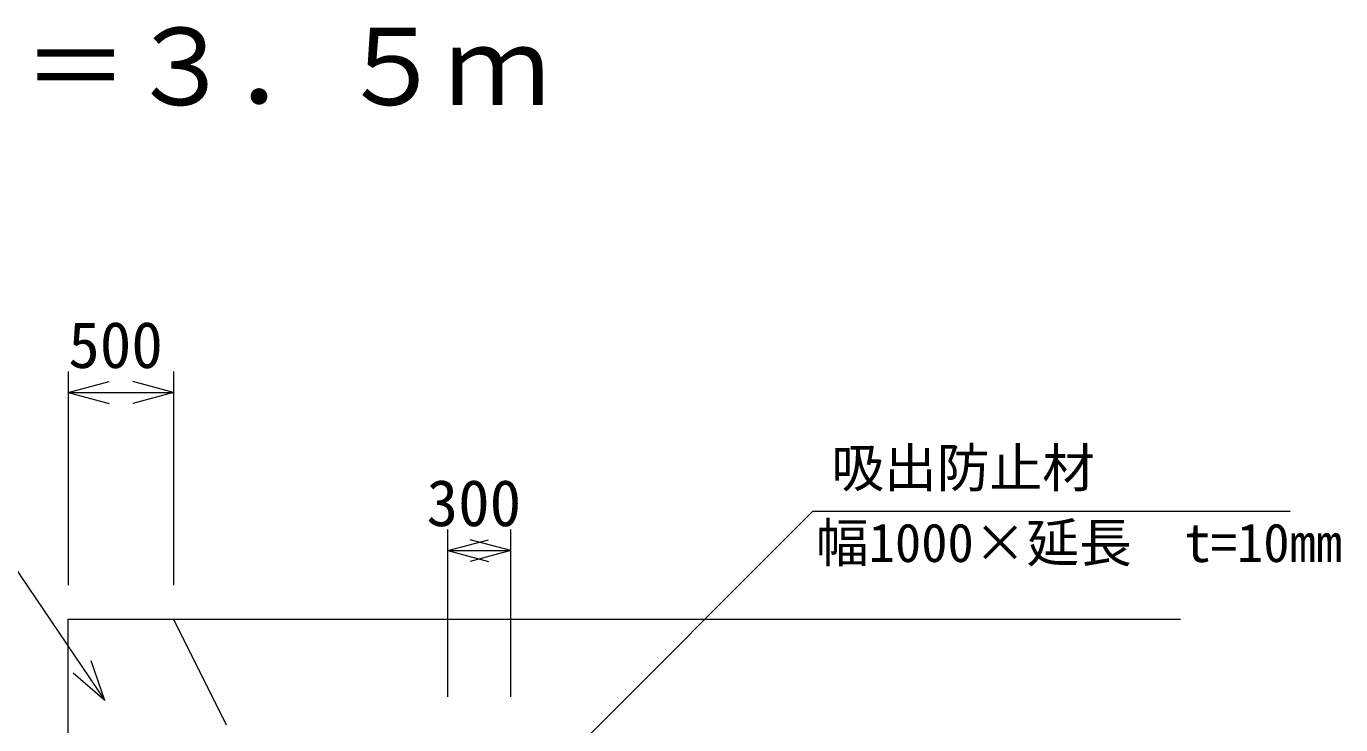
# Model space of a CAD drawing. Units: millimetres, scale not verified. Extents: x 0 to 84100, y 0 to 59400.
# Drawn here: x 34253 to 40489, y 22115 to 25426 of the extents above; entities that cross this region are included whole.
import ezdxf
from ezdxf.enums import TextEntityAlignment as Align

# ---------------------------------------------------------------- set-up
doc = ezdxf.new("R2010")
doc.units = ezdxf.units.MM
doc.header["$LTSCALE"] = 100
for name, color, linetype, lineweight in [('0_2', 4, 'Continuous', 18), ('Nd50ライン', 7, 'Continuous', 18), ('メッシュ', 4, 'Continuous', 18), ('地形08.10.06', 7, 'Continuous', 18), ('鉄筋', 3, 'Continuous', 18)]:
    doc.layers.add(name, color=color, linetype=linetype, lineweight=lineweight)
doc.styles.add('ＭＳ ゴシック', font='')
doc.styles.get('ＭＳ ゴシック').set_extended_font_data('MS Gothic')

msp = doc.modelspace()

# ---------------------------------------------------------------- linework, layer by layer
at = {"layer": '0_2'}
for p, q in [((34452.3, 23789.8), (34452.3, 22776.9)), ((34952.3, 23789.8), (34952.3, 22776.9)), ((34452.3, 23689.8), (34645.5, 23741.5)), ((34952.3, 23689.8), (34759.1, 23741.5)), ((34452.3, 23689.8), (34952.3, 23689.8)), ((34452.3, 23689.8), (34645.5, 23638)), ((34952.3, 23689.8), (34759.1, 23638))]:
    msp.add_line(p, q, dxfattribs=at)
at = {"layer": 'メッシュ'}
for p, q in [((36252.3, 22247.3), (36252.3, 23040.2)), ((36552.3, 22247.3), (36552.3, 23040.2)), ((36252.3, 22940.2), (36445.5, 22991.9)), ((36552.3, 22940.2), (36359.1, 22991.9)), ((36252.3, 22940.2), (36552.3, 22940.2)), ((36252.3, 22940.2), (36445.5, 22888.4)), ((36552.3, 22940.2), (36359.1, 22888.4))]:
    msp.add_line(p, q, dxfattribs=at)
at = {"layer": '地形08.10.06', "color": 4, "lineweight": 9}
for p, q in [((33654.6, 23661), (34625.9, 22229)), ((36272.3, 21414.7), (37984, 23126.3)), ((37984, 23126.3), (40249.6, 23126.3)), ((34625.9, 22229), (34560.3, 22417.9)), ((34625.9, 22229), (34474.7, 22359.8))]:
    msp.add_line(p, q, dxfattribs=at)
at = {"layer": '鉄筋'}
for p, q in [((34452.3, 22614.5), (39729.2, 22614.5)), ((34452.3, 20114.7), (34452.3, 22614.5)), ((34952.3, 22614.5), (35202.1, 22114.8))]:
    msp.add_line(p, q, dxfattribs=at)

# ---------------------------------------------------------------- texts
at = {"layer": '0_2', "color": 7, "style": 'ＭＳ ゴシック'}
msp.add_text('500', height=219.9, dxfattribs=at).set_placement((34452.3, 23739.8), align=Align.BOTTOM_LEFT)
at = {"layer": 'Nd50ライン', "style": 'ＭＳ ゴシック'}
msp.add_text('Ｈ＝３．５ｍ', height=366.6, dxfattribs=at).set_placement((33737.5, 24942.2), align=Align.BOTTOM_LEFT)
at = {"layer": 'メッシュ', "color": 7, "style": 'ＭＳ ゴシック'}
msp.add_text('300', height=219.9, dxfattribs=at).set_placement((36152.3, 22990.2), align=Align.BOTTOM_LEFT)
at = {"layer": '地形08.10.06', "style": 'ＭＳ ゴシック'}
for s, p in [('吸出防止材', (38072.9, 23185.9)), ('幅1000×延長\u3000t=10mm', (37999.6, 22830.9))]:
    msp.add_text(s, height=183.3, dxfattribs=at).set_placement(p, align=Align.BOTTOM_LEFT)

doc.saveas('drawing.dxf')
